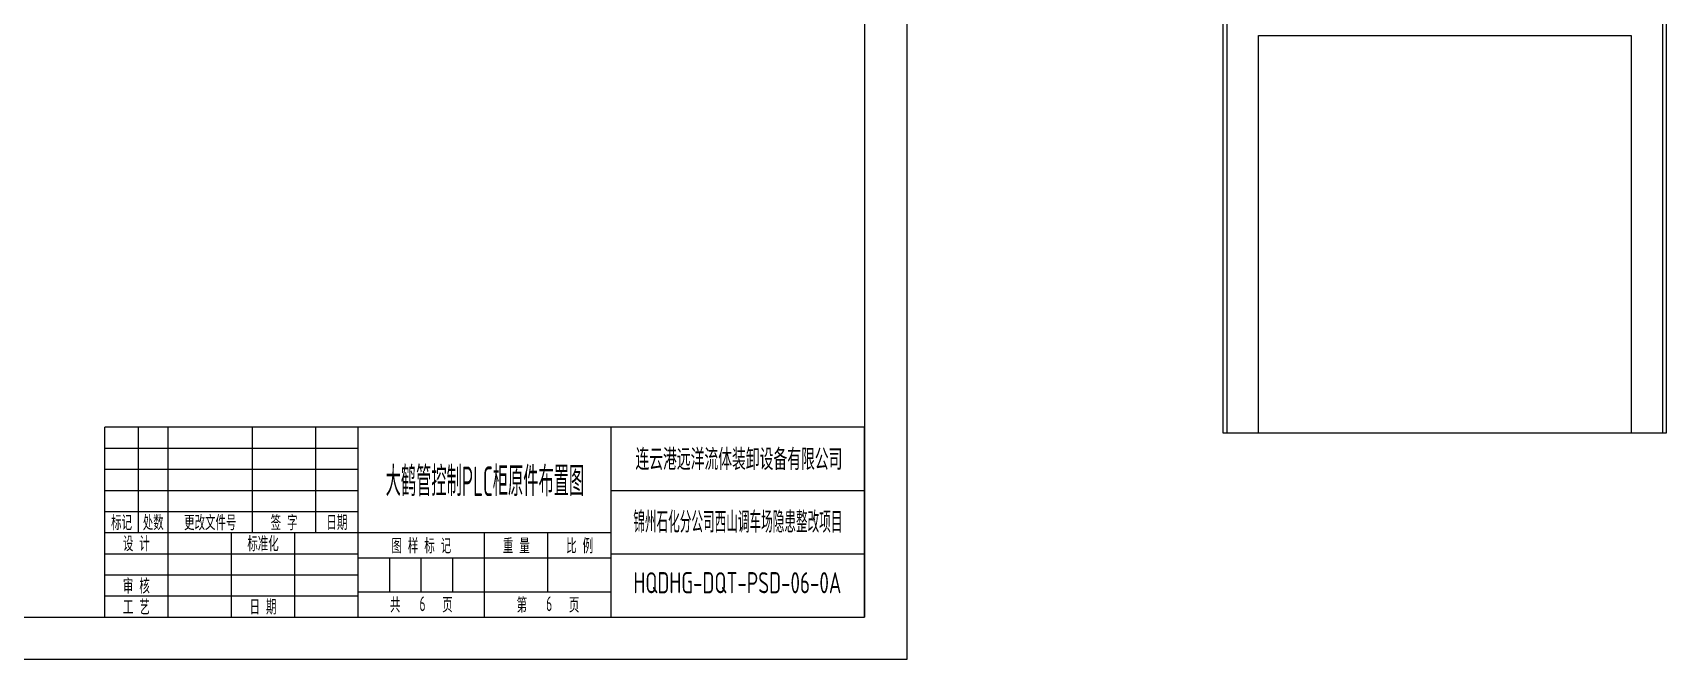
# Model space of a CAD drawing. Header units: millimetres. Extents: x 32626 to 72822, y 60047 to 123188.
# Drawn here: x 50373 to 52952, y 60284 to 61273 of the extents above; entities that cross this region are included whole.
import ezdxf
from ezdxf.enums import TextEntityAlignment as Align

# ---------------------------------------------------------------- set-up
doc = ezdxf.new("R2010")
doc.units = ezdxf.units.MM
doc.header["$LTSCALE"] = 10
for name, color, linetype in [('1轮廓实线层', 7, 'Continuous'), ('2细线层', 4, 'Continuous'), ('6文字层', 3, 'Continuous'), ('图框层', 7, 'Continuous')]:
    doc.layers.add(name, color=color, linetype=linetype)
doc.styles.get("Standard").update_dxf_attribs({"font": 'isocp.shx', "width": 0.707, "bigfont": 'hztxt.shx'})

msp = doc.modelspace()

# ---------------------------------------------------------------- linework, layer by layer
msp.add_line((52308.3, 61268.9), (52896.8, 61268.9))
at = {"layer": '1轮廓实线层'}
for p, q in [((52252.4, 60641.3), (52252.4, 62541.3)), ((52258.3, 62541.3), (52258.3, 60641.3)), ((52946.8, 60641.3), (52946.8, 62541.3)), ((52952.4, 62541.3), (52952.4, 60641.3)), ((52308.3, 60641.3), (52308.3, 61268.9)), ((52896.8, 61268.9), (52896.8, 60641.3)), ((51686.5, 60651.1), (50486.5, 60651.1)), ((50486.5, 60351.1), (50486.5, 60651.1)), ((52952.4, 60641.3), (52252.4, 60641.3)), ((50486.5, 60351.1), (51686.5, 60351.1))]:
    msp.add_line(p, q, dxfattribs=at)
at = {"layer": '2细线层'}
for p, q in [((51753.2, 63084.4), (51753.2, 60284.4)), ((50539.8, 60484.4), (50539.8, 60651.1)), ((50586.5, 60484.4), (50586.5, 60651.1)), ((50719.8, 60484.4), (50719.8, 60651.1)), ((50819.8, 60484.4), (50819.8, 60651.1)), ((50886.5, 60351.1), (50886.5, 60651.1)), ((51286.5, 60351.1), (51286.5, 60651.1)), ((50486.5, 60617.8), (50886.5, 60617.8)), ((50486.5, 60584.4), (50886.5, 60584.4)), ((50486.5, 60551.1), (50886.5, 60551.1)), ((51286.5, 60551.1), (51686.5, 60551.1)), ((50486.5, 60517.8), (50886.5, 60517.8)), ((50486.5, 60484.4), (51286.5, 60484.4)), ((50586.5, 60351.1), (50586.5, 60484.4)), ((50686.5, 60351.1), (50686.5, 60484.4)), ((50786.5, 60351.1), (50786.5, 60484.4)), ((51086.5, 60351.1), (51086.5, 60484.4)), ((51186.5, 60391.1), (51186.5, 60484.4)), ((50486.5, 60451.1), (50886.5, 60451.1)), ((50886.5, 60444.4), (51286.5, 60444.4)), ((50936.5, 60391.1), (50936.5, 60444.4)), ((50986.5, 60391.1), (50986.5, 60444.4)), ((51036.5, 60391.1), (51036.5, 60444.4)), ((51286.5, 60451.1), (51686.5, 60451.1)), ((50486.5, 60417.8), (50886.5, 60417.8)), ((50886.5, 60391.1), (51286.5, 60391.1)), ((50486.5, 60384.4), (50886.5, 60384.4)), ((51753.2, 60284.4), (47793.2, 60284.4))]:
    msp.add_line(p, q, dxfattribs=at)
at = {"layer": '图框层'}
for p, q in [((51686.5, 63017.8), (51686.5, 60351.1)), ((51686.5, 60351.1), (51686.5, 60651.1)), ((47959.8, 60351.1), (51686.5, 60351.1))]:
    msp.add_line(p, q, dxfattribs=at)

# ---------------------------------------------------------------- texts
at = {"layer": '6文字层', "width": 0.707}
for s, p in [('标记', (50513.2, 60501.1)), ('处数', (50563.2, 60501.1)), (' 更改文件号 ', (50653.2, 60501.1)), (' 签 字 ', (50769.8, 60501.1)), (' 日期 ', (50853.2, 60501.1)), (' 设 计 ', (50536.5, 60467.8)), (' 标准化 ', (50736.5, 60467.8)), (' 图 样 标 记 ', (50986.5, 60464.4)), (' 重 量 ', (51136.5, 60464.4)), (' 比 例 ', (51236.5, 60464.4)), (' 审 核 ', (50536.5, 60401.1)), (' 工 艺 ', (50536.5, 60367.8)), (' 日 期 ', (50736.5, 60367.8)), ('共       页', (50986.5, 60371.1)), ('第       页', (51186.5, 60371.1))]:
    msp.add_text(s, height=23.33, dxfattribs=at).set_placement(p, align=Align.MIDDLE)
at = {"layer": '6文字层', "flags": 8}
for tag, height, width, p, p2 in [('连云港远洋流体装卸设备有限公司', 33.3, 0.662669, (51324.6, 60583.2), (51651.4, 60583.2)), ('大鹤管控制PLC柜原件布置图', 46.7, 0.515562, (50930.1, 60542), (51243.7, 60542)), ('锦州石化分公司西山调车场隐患整改项目', 33.3, 0.557752, (51321.3, 60484.3), (51651.4, 60484.3)), ('HQDHG-DQT-PSD-06-0A', 33.3, 0.672524, (51321.3, 60388.7), (51649.7, 60388.7)), ('6', 23.3, 0.737225, (50983.7, 60360.4), (50993.1, 60360.4)), ('6', 23.3, 0.737225, (51183.7, 60360.4), (51193.1, 60360.4))]:
    msp.add_attdef(tag, text='', height=height, dxfattribs=dict(at, width=width)).set_placement(p, p2, align=Align.FIT)

doc.saveas('drawing.dxf')
